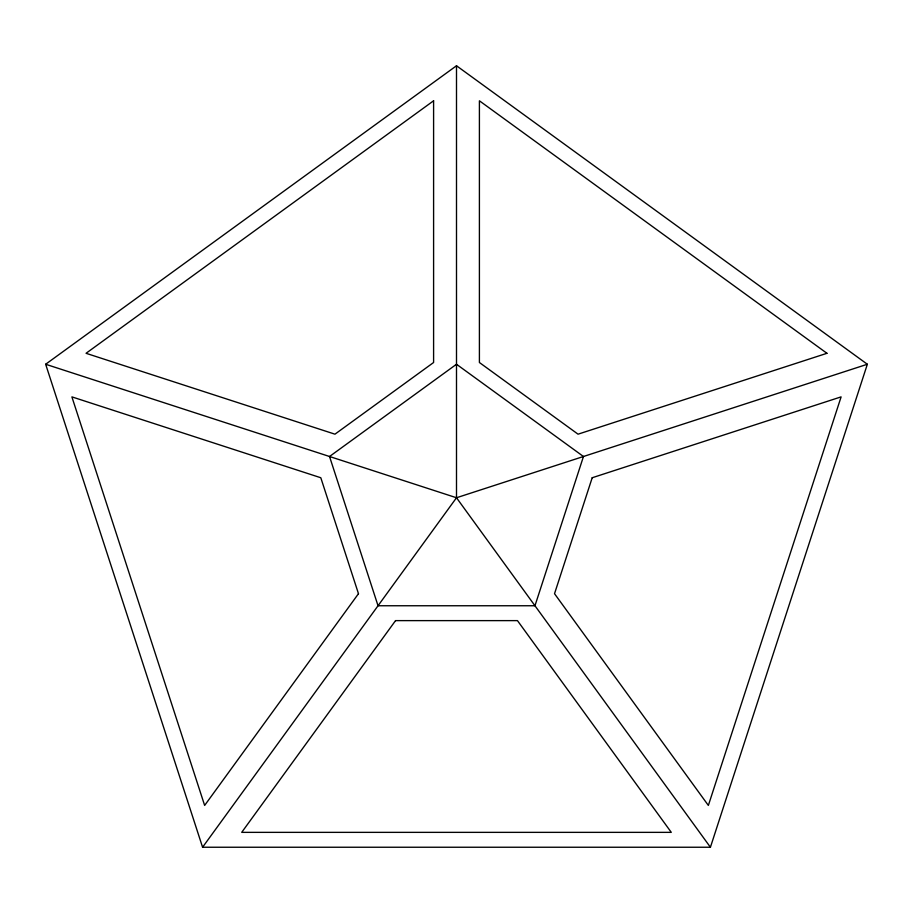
<?xml version="1.0" encoding="UTF-8"?>
<svg xmlns="http://www.w3.org/2000/svg" width="913" height="913" viewBox="0 0 913 913"><rect width="100%" height="100%" fill="white"/><g stroke="black" fill="none" stroke-linecap="round" stroke-linejoin="round"><path stroke-width="1.37" d="M710.417 847.241L867.35 364.253L456.5 65.759L45.65 364.253L202.583 847.241L710.417 847.241L456.5 497.756L456.5 65.759M202.583 847.241L456.5 497.756L867.35 364.253M45.65 364.253L456.5 497.756M583.464 456.5L534.961 605.753L378.039 605.753L329.536 456.5L456.5 364.253L583.464 456.5M592.195 477.75L554.522 593.701L708.362 805.437L841.113 396.87L592.195 477.75M358.478 593.701L204.638 805.437L71.887 396.87L320.805 477.75L358.478 593.701M395.546 620.623L241.705 832.359L671.295 832.359L517.454 620.623L395.546 620.623M433.595 100.795L86.05 353.297L334.957 434.177L433.595 362.507L433.595 100.795M826.95 353.297L578.043 434.177L479.405 362.507L479.405 100.795L826.95 353.297"/></g></svg>
